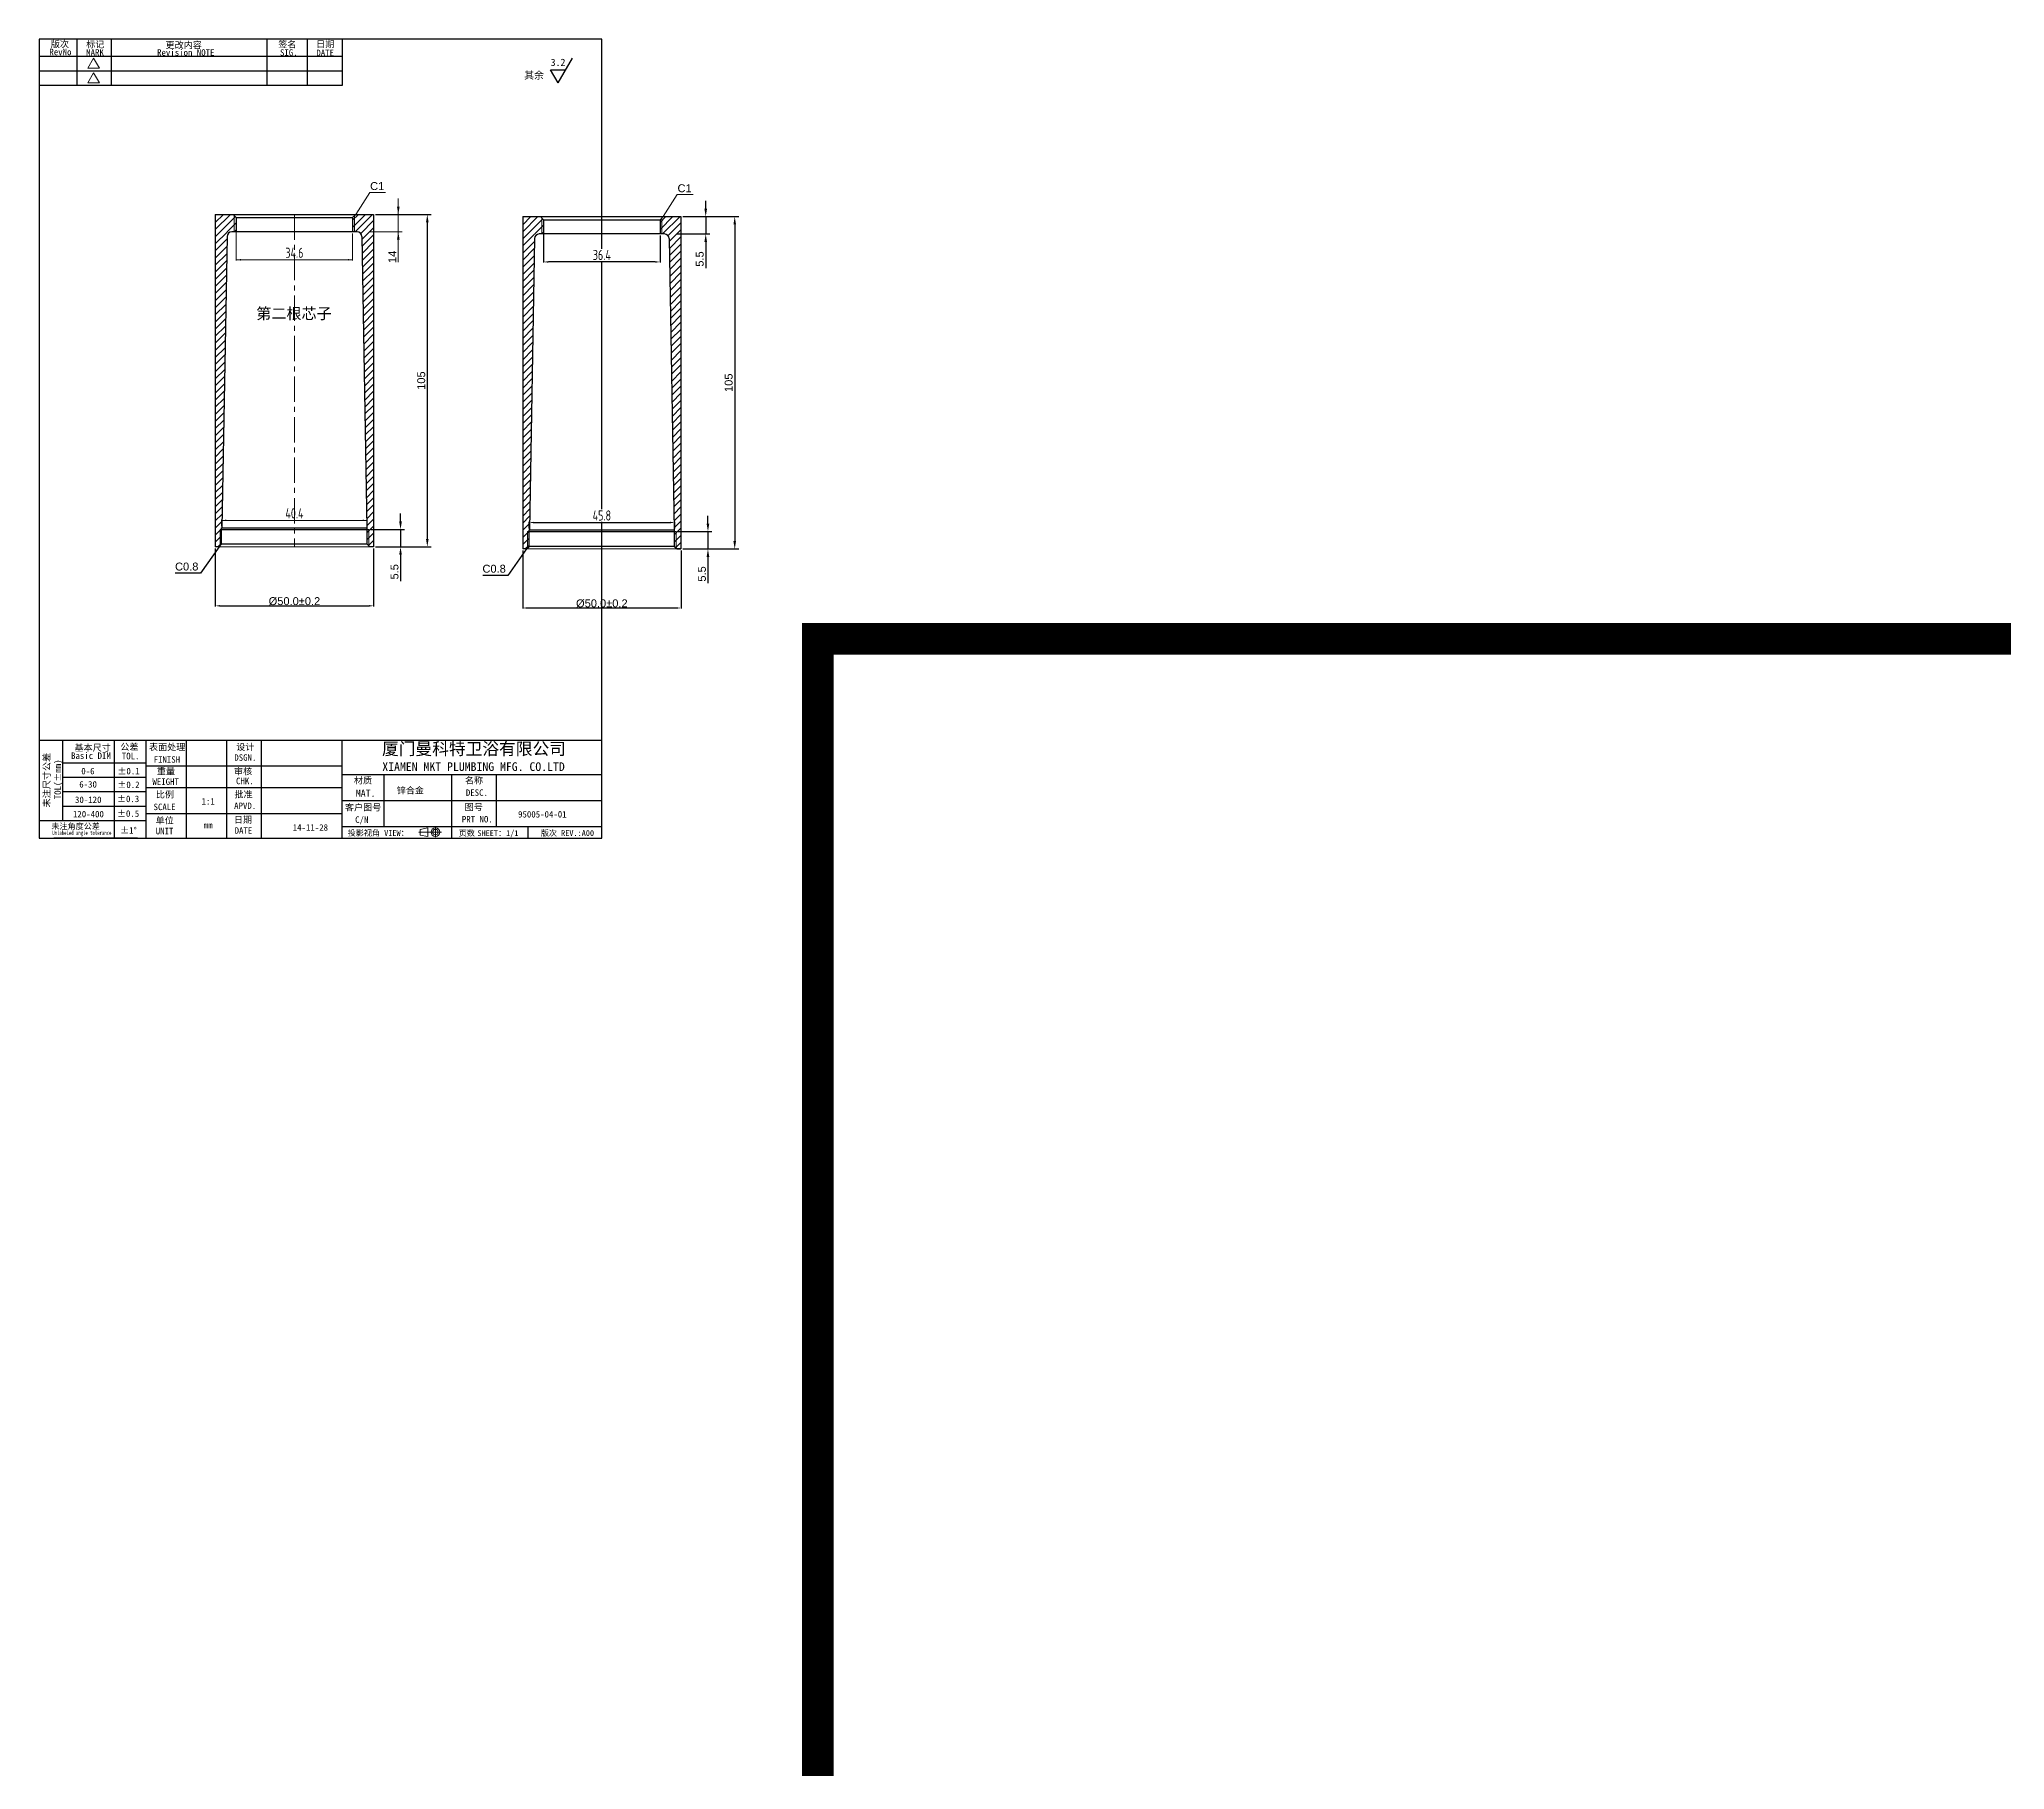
# Model space of a CAD drawing. Header units: millimetres. Extents: x 5647 to 7112, y -2229 to 2511.
# Drawn here: x 5647 to 6267, y 1688 to 2235 of the extents above; entities that cross this region are included whole.
import ezdxf
from ezdxf.enums import TextEntityAlignment as Align

# ---------------------------------------------------------------- set-up
doc = ezdxf.new("R2010")
doc.units = ezdxf.units.MM
doc.header["$PDSIZE"] = -5
doc.linetypes.add('CENTER', pattern=[0.6, 0.375, -0.075, 0.075, -0.075])
doc.layers.get('0').update_dxf_attribs({"lineweight": 5})
doc.layers.get('Defpoints').update_dxf_attribs({"lineweight": 5})
for name, color, linetype, lineweight in [('图框', 7, 'Continuous', 30), ('尺寸线层', 3, 'Continuous', 18), ('文本标注', 3, 'Continuous', 5), ('粗实线', 7, 'Continuous', 30)]:
    doc.layers.add(name, color=color, linetype=linetype, lineweight=lineweight)
doc.layers.add('辅助线', color=4, linetype='Continuous', lineweight=5, plot=False)
doc.styles.add('A100', font='ARIAL.TTF')
doc.styles.add('宋体100', font='SimSun.ttf')
doc.styles.add('标注', font='isocp.shx', dxfattribs={"width": 0.8, "bigfont": 'hztxt.shx'})
doc.dimstyles.new('a4', dxfattribs={"dimtxt": 3.2, "dimasz": 1.5, "dimexe": 0.18, "dimexo": 0.5, "dimgap": 0.615, "dimtad": 1, "dimdec": 1, "dimzin": 0, "dimdsep": 46, "dimtxsty": '标注', "dimcen": 0.09, "dimdle": 3, "dimclrd": 3, "dimclre": 3, "dimclrt": 3, "dimadec": 1, "dimazin": 0, "dimtfac": 1, "dimtdec": 1, "dimtofl": 0, "dimtmove": 0, "dimatfit": 3, "dimfxl": 0, "dimtolj": 1, "dimarcsym": 0})
doc.dimstyles.new('φ+0.2', dxfattribs={"dimtxt": 2.5, "dimasz": 1.5, "dimexe": 0.18, "dimexo": 0.5, "dimgap": 0.15, "dimtad": 1, "dimdec": 1, "dimzin": 0, "dimdsep": 46, "dimtxsty": 'A100', "dimcen": 0.09, "dimdle": 3, "dimclrd": 3, "dimclre": 3, "dimclrt": 3, "dimadec": 1, "dimazin": 0, "dimtfac": 1, "dimtdec": 1, "dimtofl": 0, "dimtmove": 0, "dimatfit": 3, "dimfxl": 0, "dimtolj": 1, "dimarcsym": 0})
doc.dimstyles.new('空', dxfattribs={"dimtxt": 2.5, "dimasz": 2.5, "dimexe": 1.25, "dimexo": 0.625, "dimtad": 1, "dimdec": 1, "dimdsep": 46, "dimtxsty": 'A100', "dimcen": 2.5, "dimdle": 5, "dimclrd": 256, "dimclre": 256, "dimclrt": 3, "dimadec": 0, "dimazin": 0, "dimtfac": 1, "dimtdec": 1, "dimtmove": 0, "dimatfit": 3, "dimfxl": 0, "dimtolj": 1, "dimarcsym": 0})

# ---------------------------------------------------------------- blocks, each defined once
blk = doc.blocks.new('*X45')
at = {"layer": '文本标注', "linetype": 'Continuous'}
for points in [[(5759.96, 2179.48), (5760.37, 2181.98), (5759.54, 2181.98)], [(5759.96, 2173.98), (5760.37, 2171.48), (5759.54, 2171.48)]]:
    blk.add_hatch(color=256, dxfattribs=at).paths.add_polyline_path(points, flags=0)
for p, q in [((5752.77, 2179.48), (5761.21, 2179.48)), ((5759.96, 2184.48), (5759.96, 2164.4)), ((5750.77, 2173.98), (5761.21, 2173.98))]:
    blk.add_line(p, q, dxfattribs=at)
at = {"layer": '文本标注', "color": 3, "insert": (5758.08, 2166.07), "char_height": 2.5, "width": 6.6692, "attachment_point": 5, "rotation": 90, "style": 'A100'}
blk.add_mtext('14', dxfattribs=at)
blk = doc.blocks.new('*X46')
at = {"layer": '文本标注'}
for points in [[(5768.7, 2176.98), (5769.53, 2176.98), (5769.11, 2179.48)], [(5768.7, 2076.98), (5769.53, 2076.98), (5769.11, 2074.48)]]:
    blk.add_hatch(color=256, dxfattribs=at).paths.add_polyline_path(points, flags=0)
at = {"layer": '文本标注', "lineweight": -2}
for p, q in [((5752.77, 2179.48), (5770.36, 2179.48)), ((5769.11, 2176.98), (5769.11, 2076.98)), ((5752.77, 2074.48), (5770.36, 2074.48))]:
    blk.add_line(p, q, dxfattribs=at)
at = {"layer": '文本标注', "color": 3, "insert": (5767.21, 2126.98), "char_height": 2.5, "width": 10.6136, "attachment_point": 5, "rotation": 90, "style": 'A100'}
blk.add_mtext('105', dxfattribs=at)
blk = doc.blocks.new('*X47')
at = {"layer": '文本标注', "linetype": 'Continuous'}
blk.add_hatch(color=3, dxfattribs=at).paths.add_polyline_path([(-9.44, -6.93), (-8.79, -5.57), (-8.47, -5.77)], flags=0)
at = {"layer": '文本标注', "color": 3, "linetype": 'Continuous'}
for p, q in [((-9.44, -6.93), (-5, 0)), ((-5, 0), (0, 0))]:
    blk.add_line(p, q, dxfattribs=at)
at = {"layer": '文本标注', "color": 3}
blk.add_line((0, 0), (0, 0), dxfattribs=at)
blk = doc.blocks.new('*X48')
at = {"layer": '文本标注'}
for points in [[(5760.24, 2082.48), (5761.08, 2082.48), (5760.66, 2079.98)], [(5760.24, 2071.98), (5761.08, 2071.98), (5760.66, 2074.48)]]:
    blk.add_hatch(color=256, dxfattribs=at).paths.add_polyline_path(points, flags=0)
at = {"layer": '文本标注', "lineweight": -2}
for p, q in [((5751.27, 2079.98), (5761.91, 2079.98)), ((5760.66, 2082.48), (5760.66, 2084.98)), ((5760.66, 2079.98), (5760.66, 2074.48)), ((5752.77, 2074.48), (5761.91, 2074.48)), ((5760.66, 2071.98), (5760.66, 2063.66))]:
    blk.add_line(p, q, dxfattribs=at)
at = {"layer": '文本标注', "color": 3, "insert": (5758.76, 2066.57), "char_height": 2.5, "width": 9.1387, "attachment_point": 5, "rotation": 90, "style": 'A100'}
blk.add_mtext('5.5', dxfattribs=at)
blk = doc.blocks.new('*X49')
at = {"layer": '文本标注'}
for points in [[(5703.65, 2056.07), (5703.65, 2055.57), (5702.15, 2055.82)], [(5750.65, 2056.07), (5750.65, 2055.57), (5752.15, 2055.82)]]:
    blk.add_hatch(color=3, dxfattribs=at).paths.add_polyline_path(points, flags=0)
at = {"layer": '文本标注', "color": 3, "lineweight": -2}
for p, q in [((5702.15, 2073.98), (5702.15, 2055.64)), ((5752.15, 2073.98), (5752.15, 2055.64)), ((5703.65, 2055.82), (5750.65, 2055.82))]:
    blk.add_line(p, q, dxfattribs=at)
at = {"layer": '文本标注', "color": 3, "insert": (5727.15, 2057.26), "char_height": 2.5, "width": 31.9169, "attachment_point": 5, "style": 'A100'}
blk.add_mtext('%%C50.0%%P0.2', dxfattribs=at)
blk = doc.blocks.new('*X50')
at = {"layer": '粗实线', "linetype": 'Continuous'}
blk.add_hatch(color=3, dxfattribs=at).paths.add_polyline_path([(13.83, 8.35), (13.13, 7.01), (12.82, 7.23)], flags=0)
at = {"layer": '粗实线', "color": 3, "linetype": 'Continuous'}
for p, q in [((13.83, 8.35), (7.98, 0)), ((7.98, 0), (0, 0))]:
    blk.add_line(p, q, dxfattribs=at)
at = {"layer": '粗实线', "color": 3}
blk.add_line((0, 0), (0, 0), dxfattribs=at)
blk = doc.blocks.new('*X51')
at = {"layer": '尺寸线层', "linetype": 'Continuous'}
for points in [[(5708.77, 2165.15), (5710.27, 2164.9), (5710.27, 2165.4)], [(5745.52, 2165.15), (5744.02, 2164.9), (5744.02, 2165.4)]]:
    blk.add_hatch(color=3, dxfattribs=at).paths.add_polyline_path(points, flags=0)
at = {"layer": '尺寸线层', "color": 3, "linetype": 'Continuous'}
for p, q in [((5708.77, 2174.07), (5708.77, 2164.97)), ((5745.52, 2173.48), (5745.52, 2164.97)), ((5745.52, 2165.15), (5708.77, 2165.15))]:
    blk.add_line(p, q, dxfattribs=at)
at = {"layer": '尺寸线层', "color": 3, "insert": (5727.15, 2167.36), "char_height": 3.2, "width": 10.6057, "attachment_point": 5, "style": '标注'}
blk.add_mtext('34.6', dxfattribs=at)
blk = doc.blocks.new('*X52')
at = {"layer": '尺寸线层', "linetype": 'Continuous'}
for points in [[(5704.15, 2082.82), (5705.65, 2083.07), (5705.65, 2082.57)], [(5750.15, 2082.82), (5748.65, 2083.07), (5748.65, 2082.57)]]:
    blk.add_hatch(color=3, dxfattribs=at).paths.add_polyline_path(points, flags=0)
at = {"layer": '尺寸线层', "color": 3, "linetype": 'Continuous'}
for p, q in [((5704.15, 2080.98), (5704.15, 2083)), ((5704.15, 2082.82), (5750.15, 2082.82)), ((5750.15, 2080.98), (5750.15, 2083))]:
    blk.add_line(p, q, dxfattribs=at)
at = {"layer": '尺寸线层', "color": 3, "insert": (5727.15, 2085.04), "char_height": 3.2, "width": 10.9714, "attachment_point": 5, "style": '标注'}
blk.add_mtext('40.4', dxfattribs=at)
blk = doc.blocks.new('*D54')
at = {"layer": 'Defpoints', "color": 0}
for p in [(5849.24, 2178.8), (5847.24, 2173.3), (5857.05, 2173.3)]:
    blk.add_point(p, dxfattribs=at)
at = {"layer": '文本标注', "linetype": 'Continuous', "lineweight": -2}
for p, q in [((5849.86, 2178.8), (5858.3, 2178.8)), ((5857.05, 2181.3), (5857.05, 2183.8)), ((5857.05, 2178.8), (5857.05, 2173.3)), ((5847.86, 2173.3), (5858.3, 2173.3)), ((5857.05, 2170.8), (5857.05, 2162.48))]:
    blk.add_line(p, q, dxfattribs=at)
at = {"layer": '文本标注'}
for points in [[(5856.63, 2181.3), (5857.46, 2181.3), (5857.05, 2178.8)], [(5856.63, 2170.8), (5857.46, 2170.8), (5857.05, 2173.3)]]:
    blk.add_solid(points, dxfattribs=at)
at = {"layer": '文本标注', "color": 3, "insert": (5855.15, 2165.39), "char_height": 2.5, "attachment_point": 5, "rotation": 90, "style": 'A100'}
blk.add_mtext('\\A1;5.5', dxfattribs=at)
blk = doc.blocks.new('*D55')
at = {"layer": 'Defpoints', "color": 0}
for p in [(5849.24, 2178.8), (5849.24, 2073.8), (5866.21, 2073.8)]:
    blk.add_point(p, dxfattribs=at)
at = {"layer": '文本标注', "linetype": 'Continuous', "lineweight": -2}
for p, q in [((5849.86, 2178.8), (5867.46, 2178.8)), ((5866.21, 2176.3), (5866.21, 2076.3)), ((5849.86, 2073.8), (5867.46, 2073.8))]:
    blk.add_line(p, q, dxfattribs=at)
at = {"layer": '文本标注'}
for points in [[(5865.79, 2176.3), (5866.62, 2176.3), (5866.21, 2178.8)], [(5865.79, 2076.3), (5866.62, 2076.3), (5866.21, 2073.8)]]:
    blk.add_solid(points, dxfattribs=at)
at = {"layer": '文本标注', "color": 3, "insert": (5864.3, 2126.3), "char_height": 2.5, "attachment_point": 5, "rotation": 90, "style": 'A100'}
blk.add_mtext('\\A1;105', dxfattribs=at)
blk = doc.blocks.new('*X29')
at = {"layer": '文本标注', "linetype": 'Continuous'}
blk.add_hatch(color=3, dxfattribs=at).paths.add_polyline_path([(-9.44, -6.93), (-8.79, -5.57), (-8.47, -5.77)], flags=0)
at = {"layer": '文本标注', "color": 3, "linetype": 'Continuous'}
for p, q in [((-9.44, -6.93), (-5, 0)), ((-5, 0), (0, 0))]:
    blk.add_line(p, q, dxfattribs=at)
at = {"layer": '文本标注', "color": 3}
blk.add_line((0, 0), (0, 0), dxfattribs=at)
blk = doc.blocks.new('*D56')
at = {"layer": 'Defpoints', "color": 0}
for p in [(5847.74, 2079.3), (5849.24, 2073.8), (5857.75, 2073.8)]:
    blk.add_point(p, dxfattribs=at)
at = {"layer": '文本标注', "linetype": 'Continuous', "lineweight": -2}
for p, q in [((5857.75, 2081.8), (5857.75, 2084.3)), ((5848.36, 2079.3), (5859, 2079.3)), ((5849.86, 2073.8), (5859, 2073.8)), ((5857.75, 2079.3), (5857.75, 2073.8)), ((5857.75, 2071.3), (5857.75, 2062.98))]:
    blk.add_line(p, q, dxfattribs=at)
at = {"layer": '文本标注'}
for points in [[(5857.33, 2081.8), (5858.17, 2081.8), (5857.75, 2079.3)], [(5857.33, 2071.3), (5858.17, 2071.3), (5857.75, 2073.8)]]:
    blk.add_solid(points, dxfattribs=at)
at = {"layer": '文本标注', "color": 3, "insert": (5855.85, 2065.89), "char_height": 2.5, "attachment_point": 5, "rotation": 90, "style": 'A100'}
blk.add_mtext('\\A1;5.5', dxfattribs=at)
blk = doc.blocks.new('*D57')
at = {"layer": 'Defpoints', "color": 0}
for p in [(5799.24, 2073.8), (5849.24, 2073.8), (5849.24, 2055.14)]:
    blk.add_point(p, dxfattribs=at)
at = {"layer": '文本标注', "color": 3, "linetype": 'Continuous', "lineweight": -2}
for p, q in [((5799.24, 2073.3), (5799.24, 2054.96)), ((5849.24, 2073.3), (5849.24, 2054.96)), ((5800.74, 2055.14), (5847.74, 2055.14))]:
    blk.add_line(p, q, dxfattribs=at)
at = {"layer": '文本标注', "color": 3}
for points in [[(5800.74, 2055.39), (5800.74, 2054.89), (5799.24, 2055.14)], [(5847.74, 2055.39), (5847.74, 2054.89), (5849.24, 2055.14)]]:
    blk.add_solid(points, dxfattribs=at)
at = {"layer": '文本标注', "color": 3, "insert": (5824.24, 2056.56), "char_height": 2.5, "attachment_point": 5, "style": 'A100'}
blk.add_mtext('\\A1;%%C50.0%%P0.2', dxfattribs=at)
blk = doc.blocks.new('*X39')
at = {"layer": '粗实线', "linetype": 'Continuous'}
blk.add_hatch(color=3, dxfattribs=at).paths.add_polyline_path([(13.83, 8.35), (13.13, 7.01), (12.82, 7.23)], flags=0)
at = {"layer": '粗实线', "color": 3, "linetype": 'Continuous'}
for p, q in [((13.83, 8.35), (7.98, 0)), ((7.98, 0), (0, 0))]:
    blk.add_line(p, q, dxfattribs=at)
at = {"layer": '粗实线', "color": 3}
blk.add_line((0, 0), (0, 0), dxfattribs=at)
blk = doc.blocks.new('*D58')
at = {"layer": 'Defpoints', "color": 0}
for p in [(5805.86, 2173.89), (5842.61, 2173.3), (5805.86, 2164.47)]:
    blk.add_point(p, dxfattribs=at)
at = {"layer": '尺寸线层', "color": 3, "linetype": 'Continuous', "lineweight": -2}
for p, q in [((5805.86, 2173.39), (5805.86, 2164.29)), ((5842.61, 2172.8), (5842.61, 2164.29)), ((5841.11, 2164.47), (5807.36, 2164.47))]:
    blk.add_line(p, q, dxfattribs=at)
at = {"layer": '尺寸线层', "color": 3}
for points in [[(5807.36, 2164.72), (5807.36, 2164.22), (5805.86, 2164.47)], [(5841.11, 2164.72), (5841.11, 2164.22), (5842.61, 2164.47)]]:
    blk.add_solid(points, dxfattribs=at)
at = {"layer": '尺寸线层', "color": 3, "insert": (5824.24, 2166.68), "char_height": 3.2, "attachment_point": 5, "style": '标注', "bg_fill": 3, "box_fill_scale": 1.1, "bg_fill_color": 256, "bg_fill_true_color": 13158600, "bg_fill_transparency": 442}
blk.add_mtext('\\A1;36.4', dxfattribs=at)
blk = doc.blocks.new('*D53')
at = {"layer": 'Defpoints', "color": 0}
for p in [(5801.24, 2079.8), (5847.24, 2082.14), (5847.24, 2079.8)]:
    blk.add_point(p, dxfattribs=at)
at = {"layer": '尺寸线层', "color": 3, "linetype": 'Continuous', "lineweight": -2}
for p, q in [((5801.24, 2080.3), (5801.24, 2082.32)), ((5802.74, 2082.14), (5845.74, 2082.14)), ((5847.24, 2080.3), (5847.24, 2082.32))]:
    blk.add_line(p, q, dxfattribs=at)
at = {"layer": '尺寸线层', "color": 3}
for points in [[(5802.74, 2082.39), (5802.74, 2081.89), (5801.24, 2082.14)], [(5845.74, 2082.39), (5845.74, 2081.89), (5847.24, 2082.14)]]:
    blk.add_solid(points, dxfattribs=at)
at = {"layer": '尺寸线层', "color": 3, "insert": (5824.24, 2084.36), "char_height": 3.2, "attachment_point": 5, "style": '标注', "bg_fill": 3, "box_fill_scale": 1.1, "bg_fill_color": 256, "bg_fill_true_color": 13158600, "bg_fill_transparency": 422}
blk.add_mtext('\\A1;45.8', dxfattribs=at)

msp = doc.modelspace()

# ---------------------------------------------------------------- linework, layer by layer
at = {"color": 7, "linetype": 'Continuous'}
for p, q in [((5702.14526, 2179.48122), (5702.14526, 2074.48122)), ((5707.77026, 2179.48122), (5702.14526, 2179.48122)), ((5708.77026, 2178.48122), (5707.77026, 2179.48122)), ((5708.14526, 2179.10622), (5708.14526, 2173.98122)), ((5745.52026, 2178.48122), (5746.52026, 2179.48122)), ((5746.14526, 2179.10622), (5746.14526, 2173.98122)), ((5752.14526, 2179.48122), (5746.52026, 2179.48122)), ((5752.14526, 2179.48122), (5752.14526, 2074.48122)), ((5799.23578, 2178.80029), (5799.23578, 2073.80029)), ((5804.86078, 2178.80029), (5799.23578, 2178.80029)), ((5805.86078, 2177.80029), (5804.86078, 2178.80029)), ((5842.61078, 2177.80029), (5843.61078, 2178.80029)), ((5849.23578, 2178.80029), (5843.61078, 2178.80029)), ((5849.23578, 2178.80029), (5849.23578, 2073.80029)), ((5708.77026, 2173.98122), (5707.35609, 2173.98122)), ((5708.77026, 2178.48122), (5708.77026, 2173.98122)), ((5745.52026, 2178.48122), (5745.52026, 2173.98122)), ((5746.93444, 2173.98122), (5745.52026, 2173.98122)), ((5805.86078, 2173.30029), (5804.44661, 2173.30029)), ((5805.23578, 2178.42529), (5805.23578, 2173.30029)), ((5805.86078, 2177.80029), (5805.86078, 2173.30029)), ((5842.61078, 2177.80029), (5842.61078, 2173.30029)), ((5844.02496, 2173.30029), (5842.61078, 2173.30029)), ((5843.23578, 2178.42529), (5843.23578, 2173.30029)), ((5703.64526, 2074.78122), (5703.64526, 2079.98122)), ((5750.64526, 2074.78122), (5750.64526, 2079.98122)), ((5750.14526, 2074.48122), (5702.14526, 2074.48122)), ((5752.14526, 2074.48122), (5750.14526, 2074.48122)), ((5847.23578, 2073.80029), (5799.23578, 2073.80029)), ((5800.73578, 2074.10029), (5800.73578, 2079.30029)), ((5849.23578, 2073.80029), (5847.23578, 2073.80029)), ((5847.73578, 2074.10029), (5847.73578, 2079.30029))]:
    msp.add_line(p, q, dxfattribs=at)
at = {"color": 2, "linetype": 'Continuous'}
for p, q in [((5702.14526, 2179.16996), (5702.45652, 2179.48122)), ((5702.14526, 2176.92489), (5704.70159, 2179.48122)), ((5702.14526, 2174.67983), (5706.94665, 2179.48122)), ((5702.14526, 2172.43476), (5708.48099, 2178.77049)), ((5745.52026, 2177.64368), (5747.35781, 2179.48122)), ((5745.52026, 2175.39861), (5749.60287, 2179.48122)), ((5746.34793, 2173.98122), (5751.84793, 2179.48122)), ((5799.23578, 2178.48902), (5799.54704, 2178.80029)), ((5799.23578, 2176.24396), (5801.79211, 2178.80029)), ((5799.23578, 2173.9989), (5804.03717, 2178.80029)), ((5842.61078, 2176.96274), (5844.44832, 2178.80029)), ((5842.61078, 2174.71768), (5846.69339, 2178.80029)), ((5843.43845, 2173.30029), (5848.93845, 2178.80029)), ((5702.14526, 2170.1897), (5705.88107, 2173.92551)), ((5705.93678, 2173.98122), (5708.77026, 2176.8147)), ((5708.18184, 2173.98122), (5708.77026, 2174.56964)), ((5748.07141, 2173.45963), (5752.14526, 2177.53348)), ((5748.45017, 2171.59332), (5752.14526, 2175.28842)), ((5748.48868, 2169.38677), (5752.14526, 2173.04336)), ((5799.23578, 2171.75383), (5805.57151, 2178.08956)), ((5799.23578, 2169.50877), (5802.97159, 2173.24457)), ((5803.0273, 2173.30029), (5805.86078, 2176.13377)), ((5805.27236, 2173.30029), (5805.86078, 2173.8887)), ((5845.16193, 2172.7787), (5849.23578, 2176.85255)), ((5845.54068, 2170.91239), (5849.23578, 2174.60749)), ((5702.14526, 2167.94464), (5705.84119, 2171.64056)), ((5702.14526, 2165.69957), (5705.8013, 2169.35561)), ((5702.14526, 2163.45451), (5705.76142, 2167.07066)), ((5748.5272, 2167.18022), (5752.14526, 2170.79829)), ((5748.56571, 2164.97368), (5752.14526, 2168.55323)), ((5799.23578, 2167.2637), (5802.9317, 2170.95963)), ((5799.23578, 2165.01864), (5802.89182, 2168.67468)), ((5799.23578, 2162.77358), (5802.85194, 2166.38973)), ((5845.5792, 2168.70584), (5849.23578, 2172.36242)), ((5845.61771, 2166.49929), (5849.23578, 2170.11736)), ((5845.65623, 2164.29274), (5849.23578, 2167.8723)), ((5702.14526, 2161.20944), (5705.72154, 2164.78571)), ((5702.14526, 2158.96438), (5705.68165, 2162.50077)), ((5702.14526, 2156.71932), (5705.64177, 2160.21582)), ((5748.60423, 2162.76713), (5752.14526, 2166.30816)), ((5748.64274, 2160.56058), (5752.14526, 2164.0631)), ((5748.68126, 2158.35403), (5752.14526, 2161.81804)), ((5799.23578, 2160.52851), (5802.81205, 2164.10478)), ((5799.23578, 2158.28345), (5802.77217, 2161.81984)), ((5845.69475, 2162.0862), (5849.23578, 2165.62723)), ((5845.73326, 2159.87965), (5849.23578, 2163.38217)), ((5845.77178, 2157.6731), (5849.23578, 2161.1371)), ((5702.14526, 2154.47425), (5705.60188, 2157.93087)), ((5702.14526, 2152.22919), (5705.562, 2155.64592)), ((5748.71977, 2156.14748), (5752.14526, 2159.57297)), ((5748.75829, 2153.94093), (5752.14526, 2157.32791)), ((5748.79681, 2151.73438), (5752.14526, 2155.08284)), ((5799.23578, 2156.03838), (5802.73228, 2159.53489)), ((5799.23578, 2153.79332), (5802.6924, 2157.24994)), ((5799.23578, 2151.54826), (5802.65252, 2154.96499)), ((5845.81029, 2155.46655), (5849.23578, 2158.89204)), ((5845.84881, 2153.26), (5849.23578, 2156.64698)), ((5845.88732, 2151.05345), (5849.23578, 2154.40191)), ((5702.14526, 2149.98412), (5705.52212, 2153.36098)), ((5702.14526, 2147.73906), (5705.48223, 2151.07603)), ((5702.14526, 2145.494), (5705.44235, 2148.79108)), ((5748.83532, 2149.52784), (5752.14526, 2152.83778)), ((5748.87384, 2147.32129), (5752.14526, 2150.59272)), ((5748.91235, 2145.11474), (5752.14526, 2148.34765)), ((5799.23578, 2149.30319), (5802.61263, 2152.68004)), ((5799.23578, 2147.05813), (5802.57275, 2150.3951)), ((5799.23578, 2144.81306), (5802.53287, 2148.11015)), ((5845.92584, 2148.8469), (5849.23578, 2152.15685)), ((5845.96435, 2146.64036), (5849.23578, 2149.91178)), ((5702.14526, 2143.24893), (5705.40246, 2146.50613)), ((5702.14526, 2141.00387), (5705.36258, 2144.22118)), ((5702.14526, 2138.7588), (5705.3227, 2141.93624)), ((5748.95087, 2142.90819), (5752.14526, 2146.10259)), ((5748.98938, 2140.70164), (5752.14526, 2143.85752)), ((5749.0279, 2138.49509), (5752.14526, 2141.61246)), ((5799.23578, 2142.568), (5802.49298, 2145.8252)), ((5799.23578, 2140.32294), (5802.4531, 2143.54025)), ((5846.00287, 2144.43381), (5849.23578, 2147.66672)), ((5846.04138, 2142.22726), (5849.23578, 2145.42166)), ((5846.0799, 2140.02071), (5849.23578, 2143.17659)), ((5702.14526, 2136.51374), (5705.28281, 2139.65129)), ((5702.14526, 2134.26868), (5705.24293, 2137.36634)), ((5749.06641, 2136.28854), (5752.14526, 2139.3674)), ((5749.10493, 2134.082), (5752.14526, 2137.12233)), ((5799.23578, 2138.07787), (5802.41321, 2141.2553)), ((5799.23578, 2135.83281), (5802.37333, 2138.97036)), ((5799.23578, 2133.58774), (5802.33345, 2136.68541)), ((5846.11842, 2137.81416), (5849.23578, 2140.93153)), ((5846.15693, 2135.60761), (5849.23578, 2138.68646)), ((5846.19545, 2133.40106), (5849.23578, 2136.4414)), ((5702.14526, 2132.02361), (5705.20304, 2135.08139)), ((5702.14526, 2129.77855), (5705.16316, 2132.79644)), ((5702.14526, 2127.53348), (5705.12328, 2130.5115)), ((5749.14344, 2131.87545), (5752.14526, 2134.87727)), ((5749.18196, 2129.6689), (5752.14526, 2132.6322)), ((5749.22048, 2127.46235), (5752.14526, 2130.38714)), ((5799.23578, 2131.34268), (5802.29356, 2134.40046)), ((5799.23578, 2129.09762), (5802.25368, 2132.11551)), ((5799.23578, 2126.85255), (5802.21379, 2129.83056)), ((5846.23396, 2131.19452), (5849.23578, 2134.19634)), ((5846.27248, 2128.98797), (5849.23578, 2131.95127)), ((5846.31099, 2126.78142), (5849.23578, 2129.70621)), ((5702.14526, 2125.28842), (5705.08339, 2128.22655)), ((5702.14526, 2123.04336), (5705.04351, 2125.9416)), ((5702.14526, 2120.79829), (5705.00362, 2123.65665)), ((5749.25899, 2125.2558), (5752.14526, 2128.14207)), ((5749.29751, 2123.04925), (5752.14526, 2125.89701)), ((5749.33602, 2120.8427), (5752.14526, 2123.65195)), ((5799.23578, 2124.60749), (5802.17391, 2127.54562)), ((5799.23578, 2122.36242), (5802.13403, 2125.26067)), ((5799.23578, 2120.11736), (5802.09414, 2122.97572)), ((5846.34951, 2124.57487), (5849.23578, 2127.46114)), ((5846.38802, 2122.36832), (5849.23578, 2125.21608)), ((5846.42654, 2120.16177), (5849.23578, 2122.97102)), ((5702.14526, 2118.55323), (5704.96374, 2121.3717)), ((5702.14526, 2116.30816), (5704.92386, 2119.08676)), ((5702.14526, 2114.0631), (5704.88397, 2116.80181)), ((5749.37454, 2118.63616), (5752.14526, 2121.40688)), ((5749.41305, 2116.42961), (5752.14526, 2119.16182)), ((5749.45157, 2114.22306), (5752.14526, 2116.91675)), ((5799.23578, 2117.8723), (5802.05426, 2120.69077)), ((5799.23578, 2115.62723), (5802.01437, 2118.40582)), ((5846.46505, 2117.95522), (5849.23578, 2120.72595)), ((5846.50357, 2115.74868), (5849.23578, 2118.48089)), ((5702.14526, 2111.81804), (5704.84409, 2114.51686)), ((5702.14526, 2109.57297), (5704.8042, 2112.23191)), ((5749.49008, 2112.01651), (5752.14526, 2114.67169)), ((5749.5286, 2109.80996), (5752.14526, 2112.42663)), ((5799.23578, 2113.38217), (5801.97449, 2116.12088)), ((5799.23578, 2111.1371), (5801.93461, 2113.83593)), ((5799.23578, 2108.89204), (5801.89472, 2111.55098)), ((5846.54209, 2113.54213), (5849.23578, 2116.23582)), ((5846.5806, 2111.33558), (5849.23578, 2113.99076)), ((5846.61912, 2109.12903), (5849.23578, 2111.74569)), ((5702.14526, 2107.32791), (5704.76432, 2109.94696)), ((5702.14526, 2105.08284), (5704.72444, 2107.66202)), ((5702.14526, 2102.83778), (5704.68455, 2105.37707)), ((5749.56711, 2107.60341), (5752.14526, 2110.18156)), ((5749.60563, 2105.39686), (5752.14526, 2107.9365)), ((5749.64414, 2103.19032), (5752.14526, 2105.69143)), ((5799.23578, 2106.64698), (5801.85484, 2109.26603)), ((5799.23578, 2104.40191), (5801.81495, 2106.98108)), ((5799.23578, 2102.15685), (5801.77507, 2104.69614)), ((5846.65763, 2106.92248), (5849.23578, 2109.50063)), ((5846.69615, 2104.71593), (5849.23578, 2107.25557)), ((5846.73466, 2102.50938), (5849.23578, 2105.0105)), ((5702.14526, 2100.59272), (5704.64467, 2103.09212)), ((5702.14526, 2098.34765), (5704.60479, 2100.80717)), ((5702.14526, 2096.10259), (5704.5649, 2098.52222)), ((5749.68266, 2100.98377), (5752.14526, 2103.44637)), ((5749.72118, 2098.77722), (5752.14526, 2101.20131)), ((5749.75969, 2096.57067), (5752.14526, 2098.95624)), ((5799.23578, 2099.91178), (5801.73519, 2102.41119)), ((5799.23578, 2097.66672), (5801.6953, 2100.12624)), ((5846.77318, 2100.30283), (5849.23578, 2102.76544)), ((5846.81169, 2098.09629), (5849.23578, 2100.52037)), ((5846.85021, 2095.88974), (5849.23578, 2098.27531)), ((5702.14526, 2093.85752), (5704.52502, 2096.23728)), ((5702.14526, 2091.61246), (5704.48513, 2093.95233)), ((5749.79821, 2094.36412), (5752.14526, 2096.71118)), ((5749.83672, 2092.15757), (5752.14526, 2094.46611)), ((5749.87524, 2089.95102), (5752.14526, 2092.22105)), ((5799.23578, 2095.42166), (5801.65542, 2097.84129)), ((5799.23578, 2093.17659), (5801.61554, 2095.55634)), ((5799.23578, 2090.93153), (5801.57565, 2093.2714)), ((5846.88872, 2093.68319), (5849.23578, 2096.03025)), ((5846.92724, 2091.47664), (5849.23578, 2093.78518)), ((5702.14526, 2089.3674), (5704.44525, 2091.66738)), ((5702.14526, 2087.12233), (5704.40537, 2089.38243)), ((5702.14526, 2084.87727), (5704.36548, 2087.09748)), ((5749.91375, 2087.74448), (5752.14526, 2089.97599)), ((5749.95227, 2085.53793), (5752.14526, 2087.73092)), ((5799.23578, 2088.68646), (5801.53577, 2090.98645)), ((5799.23578, 2086.4414), (5801.49588, 2088.7015)), ((5799.23578, 2084.19634), (5801.456, 2086.41655)), ((5846.96576, 2089.27009), (5849.23578, 2091.54012)), ((5847.00427, 2087.06354), (5849.23578, 2089.29505)), ((5847.04279, 2084.85699), (5849.23578, 2087.04999)), ((5702.14526, 2082.6322), (5704.3256, 2084.81254)), ((5702.14526, 2080.38714), (5704.28571, 2082.52759)), ((5702.14526, 2078.14207), (5704.14526, 2080.14207)), ((5749.99078, 2083.33138), (5752.14526, 2085.48586)), ((5750.0293, 2081.12483), (5752.14526, 2083.24079)), ((5750.14526, 2078.99573), (5752.14526, 2080.99573)), ((5799.23578, 2081.95127), (5801.41612, 2084.1316)), ((5799.23578, 2079.70621), (5801.37623, 2081.84666)), ((5799.23578, 2077.46114), (5801.23578, 2079.46114)), ((5847.0813, 2082.65045), (5849.23578, 2084.80493)), ((5847.11982, 2080.4439), (5849.23578, 2082.55986)), ((5847.23578, 2078.3148), (5849.23578, 2080.3148)), ((5702.14526, 2075.89701), (5704.14526, 2077.89701)), ((5702.97453, 2074.48122), (5704.14526, 2075.65195)), ((5750.14526, 2076.75067), (5752.14526, 2078.75067)), ((5750.53307, 2074.89341), (5752.14526, 2076.5056)), ((5799.23578, 2075.21608), (5801.23578, 2077.21608)), ((5800.06505, 2073.80029), (5801.23578, 2074.97102)), ((5847.23578, 2076.06973), (5849.23578, 2078.06973)), ((5847.62359, 2074.21248), (5849.23578, 2075.82467))]:
    msp.add_line(p, q, dxfattribs=at)
at = {"color": 1, "linetype": 'CENTER', "ltscale": 21.336}
for p, q in [((5727.14526, 2179.48122), (5727.14526, 2074.48122)), ((5824.23578, 2178.80029), (5824.23578, 2073.80029))]:
    msp.add_line(p, q, dxfattribs=at)
msp.add_line((5646.57526, 1982.4457), (5824.23578, 1982.4457))
at = {"layer": '图框'}
for p, q in [((5646.57526, 2234.81474), (5646.57526, 1982.4457)), ((5824.23578, 2234.81474), (5646.57526, 2234.81474)), ((5646.57526, 2234.81474), (5646.57526, 1987.00109)), ((5742.23862, 2234.81474), (5646.57526, 2234.81474)), ((5658.52468, 2220.23747), (5658.52468, 2234.81474)), ((5669.35225, 2220.23747), (5669.35225, 2234.81474)), ((5718.55055, 2220.23747), (5718.55055, 2234.81474)), ((5731.30566, 2220.23747), (5731.30566, 2234.81474)), ((5742.23862, 2234.81474), (5742.23862, 2220.23747)), ((5824.23578, 1982.4457), (5824.23578, 2234.81474)), ((5742.23862, 2229.34826), (5646.57526, 2229.34826)), ((5810.40113, 2221.06673), (5814.92351, 2228.89973)), ((5742.23862, 2224.79287), (5646.57526, 2224.79287)), ((5808.03407, 2225.16659), (5812.76818, 2225.16659)), ((5810.40113, 2221.06673), (5808.03407, 2225.16659)), ((5742.23862, 2220.23747), (5646.57526, 2220.23747)), ((5646.57526, 2013.4224), (5824.23578, 2013.4224)), ((5653.8639, 2013.4224), (5653.8639, 1987.91217)), ((5670.26333, 2013.4224), (5670.26333, 1982.4457)), ((5680.28521, 1982.4457), (5680.28521, 2013.4224)), ((5693.04032, 1982.4457), (5693.04032, 2013.4224)), ((5705.79544, 1982.4457), (5705.79544, 2013.4224)), ((5716.72839, 1982.4457), (5716.72839, 2013.4224)), ((5742.23862, 1982.4457), (5742.23862, 2013.4224)), ((5824.23578, 1982.4457), (5824.23578, 2015.24456)), ((5680.28521, 2006.13377), (5653.8639, 2006.13377)), ((5680.28521, 2005.22269), (5742.23862, 2005.22269)), ((5680.28521, 2001.57837), (5653.8639, 2001.57837)), ((5742.23862, 2002.48945), (5824.23578, 2002.48945)), ((5755.44927, 1986.09002), (5755.44927, 2002.48945)), ((5776.85964, 1986.09002), (5776.85964, 2002.48945)), ((5790.98138, 1986.09002), (5790.98138, 2002.48945)), ((5680.28521, 1997.02297), (5653.8639, 1997.02297)), ((5680.28521, 1998.38959), (5742.23862, 1998.38959)), ((5742.23862, 1994.28973), (5824.23578, 1994.28973)), ((5653.8639, 1987.91217), (5646.57526, 1987.91217)), ((5680.28521, 1992.46757), (5653.8639, 1992.46757)), ((5680.28521, 1987.91217), (5653.8639, 1987.91217)), ((5680.28521, 1990.18987), (5742.23862, 1990.18987)), ((5776.85964, 1982.4457), (5776.85964, 1987.91217)), ((5646.57526, 1982.4457), (5824.23578, 1982.4457)), ((5677.55197, 1982.4457), (5651.13066, 1982.4457)), ((5651.13066, 1982.4457), (5824.23578, 1982.4457)), ((5742.23862, 1986.09002), (5824.23578, 1986.09002)), ((5801.00325, 1982.4457), (5801.00325, 1986.09002))]:
    msp.add_line(p, q, dxfattribs=at)
at = {"layer": '图框', "linetype": 'CENTER', "lineweight": 0}
for p, q in [((5773.59159, 1984.32733), (5766.28587, 1984.32733)), ((5771.66754, 1982.76476), (5771.66754, 1985.88986))]:
    msp.add_line(p, q, dxfattribs=at)
at = {"layer": '图框', "linetype": 'Continuous', "lineweight": 0}
for p, q in [((5766.82823, 1985.20127), (5769.30017, 1985.70916)), ((5766.82823, 1985.20127), (5766.82823, 1983.40034)), ((5769.30017, 1982.94546), (5766.82823, 1983.40034)), ((5769.30017, 1985.70916), (5769.30017, 1982.94546))]:
    msp.add_line(p, q, dxfattribs=at)
for radius in [1.38185, 0.87396]:
    msp.add_circle((5771.66754, 1984.32731), radius, dxfattribs=at)
at = {"layer": '文本标注'}
for p, q in [((5661.89996, 2225.64317), (5663.72212, 2228.79924)), ((5665.54428, 2225.64317), (5663.72212, 2228.79924)), ((5661.89996, 2225.64317), (5665.54428, 2225.64317)), ((5661.89996, 2221.08777), (5663.72212, 2224.24384)), ((5665.54428, 2221.08777), (5663.72212, 2224.24384)), ((5661.89996, 2221.08777), (5665.54428, 2221.08777))]:
    msp.add_line(p, q, dxfattribs=at)
at = {"layer": '粗实线'}
for p, q in [((5702.14526, 2179.48122), (5752.14526, 2179.48122)), ((5702.14526, 2179.48122), (5702.14526, 2074.48122)), ((5708.77026, 2178.48122), (5707.77026, 2179.48122)), ((5745.52026, 2178.48122), (5746.52026, 2179.48122)), ((5752.14526, 2179.48122), (5752.14526, 2074.48122)), ((5799.23578, 2178.80029), (5849.23578, 2178.80029)), ((5799.23578, 2178.80029), (5799.23578, 2073.80029)), ((5805.86078, 2177.80029), (5804.86078, 2178.80029)), ((5842.61078, 2177.80029), (5843.61078, 2178.80029)), ((5849.23578, 2178.80029), (5849.23578, 2073.80029)), ((5746.93444, 2173.98122), (5707.35609, 2173.98122)), ((5708.77026, 2178.48122), (5745.52026, 2178.48122)), ((5708.77026, 2178.48122), (5708.77026, 2173.98122)), ((5745.52026, 2178.48122), (5745.52026, 2173.98122)), ((5844.02496, 2173.30029), (5804.44661, 2173.30029)), ((5805.86078, 2177.80029), (5842.61078, 2177.80029)), ((5805.86078, 2177.80029), (5805.86078, 2173.30029)), ((5842.61078, 2177.80029), (5842.61078, 2173.30029)), ((5705.85632, 2172.5074), (5704.24999, 2080.48122)), ((5748.43421, 2172.5074), (5750.04053, 2080.48122)), ((5802.94684, 2171.82646), (5801.34051, 2079.80029)), ((5845.52473, 2171.82646), (5847.13105, 2079.80029)), ((5703.64526, 2079.98122), (5750.64526, 2079.98122)), ((5704.14526, 2080.48122), (5750.14526, 2080.48122)), ((5704.14526, 2075.28122), (5704.14526, 2080.48122)), ((5750.14526, 2075.28122), (5750.14526, 2080.48122)), ((5801.23578, 2079.80029), (5847.23578, 2079.80029)), ((5801.23578, 2074.60029), (5801.23578, 2079.80029)), ((5847.23578, 2074.60029), (5847.23578, 2079.80029)), ((5703.64526, 2074.48122), (5702.14526, 2074.48122)), ((5703.34526, 2074.48122), (5704.14526, 2075.28122)), ((5750.14526, 2075.28122), (5704.14526, 2075.28122)), ((5750.14526, 2075.28122), (5750.94526, 2074.48122)), ((5752.14526, 2074.48122), (5750.64526, 2074.48122)), ((5800.73578, 2073.80029), (5799.23578, 2073.80029)), ((5800.43578, 2073.80029), (5801.23578, 2074.60029)), ((5800.73578, 2079.30029), (5847.73578, 2079.30029)), ((5847.23578, 2074.60029), (5801.23578, 2074.60029)), ((5847.23578, 2074.60029), (5848.03578, 2073.80029)), ((5849.23578, 2073.80029), (5847.73578, 2073.80029)), ((5848.03578, 2073.80029), (5849.23578, 2073.80029))]:
    msp.add_line(p, q, dxfattribs=at)
at = {"layer": '粗实线', "const_width": 10}
msp.add_lwpolyline([(5892.4149, 2045.38055), (7107.25603, 2045.38055), (7107.25603, -2224.1732), (5892.4149, -2224.1732)], close=True, dxfattribs=at)
at = {"layer": '粗实线'}
for centre, start, end in [((5707.35609, 2172.48122), 90, 179), ((5746.93444, 2172.48122), 1, 90), ((5804.44661, 2171.80029), 90, 179), ((5844.02496, 2171.80029), 1, 90)]:
    msp.add_arc(centre, 1.5, start, end, dxfattribs=at)

# ---------------------------------------------------------------- block references
at = {"layer": '文本标注'}
for name, p in [('*X47', (5755.96158, 2186.41067)), ('*X29', (5853.0521, 2185.72974))]:
    msp.add_blockref(name, p, dxfattribs=at)
at = {"layer": '粗实线'}
for name, p in [('*X50', (5689.51082, 2066.13041)), ('*X39', (5786.60134, 2065.44948))]:
    msp.add_blockref(name, p, dxfattribs=at)

# ---------------------------------------------------------------- texts
at = {"layer": '尺寸线层', "insert": (5715.07222, 2149.93124), "char_height": 3.5, "width": 28.7898195, "attachment_point": 1, "style": 'A100'}
msp.add_mtext('第二根芯子', dxfattribs=at)
at = {"layer": '文本标注', "style": '宋体100'}
for s, p in [('版次', (5650.21172, 2233.30727)), ('RevNo', (5649.75575, 2230.80974)), ('标记', (5661.39154, 2233.21454)), ('MARK', (5661.38514, 2230.66481)), ('SIG.', (5722.57806, 2230.61965)), ('DATE', (5734.07973, 2230.53487))]:
    msp.add_text(s, height=2.049929, dxfattribs=at).set_placement(p, align=Align.MIDDLE_LEFT)
at = {"layer": '文本标注'}
for s, height, style, p in [('日期', 2.049929, '宋体100', (5734.01513, 2232.29191)), ('更改内容', 2.049929, '宋体100', (5686.44152, 2231.9752)), ('签名', 2.049929, '宋体100', (5722.04222, 2232.17787)), ('3.2', 2.277699, '宋体100', (5808.08025, 2226.39683)), ('其余', 2.277699, '宋体100', (5799.73353, 2222.32261)), ('C1', 2.5, 'A100', (5751.05205, 2187.19051)), ('C1', 2.5, 'A100', (5848.14257, 2186.50958)), ('C0.8', 2.5, 'A100', (5689.44211, 2066.98302)), ('C0.8', 2.5, 'A100', (5786.53262, 2066.30209)), ('表面处理', 2.049929, '宋体100', (5681.21339, 2010.17345)), ('厦门曼科特卫浴有限公司', 3.8720882, '宋体100', (5754.80257, 2008.73345)), ('FINISH', 2.049929, '宋体100', (5682.68105, 2006.25059)), ('DSGN.', 2.049929, '宋体100', (5708.16356, 2006.85515)), ('6-30', 2.049929, '宋体100', (5659.19529, 1998.39781)), ('0-6', 2.049929, '宋体100', (5659.83891, 2002.57942)), ('%%P0.2', 2.049929, '宋体100', (5671.27239, 1998.27123)), ('%%P0.1', 2.049929, '宋体100', (5671.29872, 2002.55448)), ('WEIGHT', 2.049929, '宋体100', (5682.29751, 1999.23772)), ('重量', 2.049929, '宋体100', (5683.70577, 2002.56224)), ('审核', 2.049929, '宋体100', (5708.07417, 2002.49652)), ('CHK.', 2.049929, '宋体100', (5708.70586, 1999.46914)), ('材质', 2.049929, '宋体100', (5745.93296, 1999.64203)), ('锌合金', 2.049929, '宋体100', (5759.43888, 1996.4796)), ('名称', 2.049929, '宋体100', (5780.99192, 1999.62408)), ('30-120', 2.049929, '宋体100', (5657.84715, 1993.5309)), ('%%P0.3', 2.049929, '宋体100', (5671.1664, 1993.80143)), ('SCALE', 2.049929, '宋体100', (5682.6576, 1991.265)), ('比例', 2.049929, '宋体100', (5683.38056, 1995.18818)), ('1:1', 2.049929, '宋体100', (5697.81934, 1993.01837)), ('APVD.', 2.049929, '宋体100', (5708.10158, 1991.62643)), ('批准', 2.049929, '宋体100', (5708.20033, 1995.21523)), ('客户图号', 2.049929, '宋体100', (5743.10547, 1991.09344)), ('MAT.', 2.277699, '宋体100', (5746.54664, 1995.49455)), ('图号', 2.049929, '宋体100', (5780.93585, 1991.23207)), ('DESC.', 2.049929, '宋体100', (5781.28908, 1995.77624)), ('未注角度公差', 1.822159, '宋体100', (5650.39551, 1985.27007)), ('120-400', 2.049929, '宋体100', (5657.20119, 1988.98412)), ('%%P0.5', 2.049929, '宋体100', (5671.15276, 1989.16463)), ('单位', 2.049929, '宋体100', (5683.31237, 1986.97147)), ('mm', 2.049929, '宋体100', (5698.51817, 1985.51475)), ('日期', 2.049929, '宋体100', (5708.04399, 1987.2276)), ('C/N', 2.049929, '宋体100', (5746.3232, 1987.25683)), ('95005-04-01', 2.0499291, '宋体100', (5797.77693, 1988.94186)), ('%%P1%%D', 2.049929, '宋体100', (5672.14489, 1983.8707)), ('UNIT', 2.049929, '宋体100', (5683.34463, 1983.63198)), ('DATE', 2.049929, '宋体100', (5708.26216, 1983.8076)), ('页数', 1.822159, '宋体100', (5779.03289, 1983.11493)), ('SHEET：1/1', 1.822159, '宋体100', (5784.9409, 1983.08716))]:
    msp.add_text(s, height=height, dxfattribs=dict(at, style=style)).set_placement(p)
at = {"layer": '文本标注', "style": '宋体100'}
for s, p in [('基本尺寸', (5663.42988, 2009.97062)), ('公差', (5675.03113, 2010.23951)), ('TOL.', (5675.42993, 2007.3468))]:
    msp.add_text(s, height=2.049929, dxfattribs=at).set_placement(p, align=Align.CENTER)
for s, p in [('未注尺寸公差', (5649.94381, 1992.1369)), ('TOL(%%Pmm)', (5653.40994, 1994.71666))]:
    msp.add_text(s, height=2.049929, rotation=90, dxfattribs=at).set_placement(p)
for s, insert, char_height, width, attachment_point in [('Revision NOTE', (5683.768, 2230.62811), 2.0499291, 28.1352763, 4), ('设计 ', (5708.754, 2009.96225), 2.049929, 8.5072056, 7), ('Basic DIM', (5662.88259, 2007.41307), 2.049929, 19.5768225, 8), ('XIAMEN MKT PLUMBING MFG. CO.LTD', (5754.88892, 2003.61115), 2.7332387, 90.0146627, 7), ('PRT NO.', (5780.02688, 1987.33884), 2.049929, 13.8199384, 7), ('{\\W0.67;Unlabeled angle tolerance}', (5650.67604, 1982.96831), 1.3666194, 24.2719572, 7), ('投影视角 VIEW： ', (5743.98094, 1982.92088), 1.8221592, 28.957146, 7), (' 版次 REV.:A00', (5803.66936, 1982.90582), 1.8221592, 27.0135096, 7)]:
    msp.add_mtext(s, dxfattribs=dict(at, insert=insert, char_height=char_height, width=width, attachment_point=attachment_point))
at = {"layer": '辅助线', "style": '宋体100'}
msp.add_text('14-11-28', height=2.049929, dxfattribs=at).set_placement((5726.60791, 1984.76073))

# ---------------------------------------------------------------- dimensions: what is measured, and where the dimension line sits
at = {"layer": '尺寸线层'}
for base, p1, p2, text, picture, middle in [((5708.77026, 2165.14836), (5745.52026, 2173.98122), (5708.77026, 2174.56964), '34.6', '*X51', (5727.14526, 2167.36336)), ((5750.14526, 2082.82442), (5704.14526, 2080.48122), (5750.14526, 2080.48122), '40.4', '*X52', (5727.14526, 2085.03942))]:
    dim = msp.add_linear_dim(base=base, p1=p1, p2=p2, text=text, dimstyle='a4', override={"dimsah": 1, "dimtfill": 1, "dimtzin": 8}, dxfattribs=at)
    dim.commit()
    dim.dimension.update_dxf_attribs({"geometry": picture, "text_midpoint": middle})
at = {"layer": '文本标注'}
dim = msp.add_linear_dim(base=(5759.95754, 2173.98122), p1=(5752.14526, 2179.48122), p2=(5750.14526, 2173.98122), angle=270, text='14', dimstyle='空', override={"dimsah": 1, "dimtzin": 8}, dxfattribs=at)
dim.commit()
dim.dimension.update_dxf_attribs({"geometry": '*X45', "text_midpoint": (5758.07778, 2166.07109)})
for base, p1, p2, angle, picture, middle in [((5769.11465, 2074.48122), (5752.14526, 2179.48122), (5752.14526, 2074.48122), 270, '*X46', (5767.21322, 2126.98122)), ((5857.04806, 2173.30029), (5849.23578, 2178.80029), (5847.23578, 2173.30029), 90, '*D54', (5855.15175, 2165.39016)), ((5866.20517, 2073.80029), (5849.23578, 2178.80029), (5849.23578, 2073.80029), 90, '*D55', (5864.30374, 2126.30029)), ((5760.65971, 2074.48122), (5750.64526, 2079.98122), (5752.14526, 2074.48122), 270, '*X48', (5758.76339, 2066.57109)), ((5857.75023, 2073.80029), (5847.73578, 2079.30029), (5849.23578, 2073.80029), 90, '*D56', (5855.85391, 2065.89016))]:
    dim = msp.add_linear_dim(base=base, p1=p1, p2=p2, angle=angle, dimstyle='空', override={"dimsah": 1, "dimtzin": 8}, dxfattribs=at)
    dim.commit()
    dim.dimension.update_dxf_attribs({"geometry": picture, "text_midpoint": middle})
for base, p1, p2, picture, middle in [((5752.14526, 2055.81596), (5702.14526, 2074.48122), (5752.14526, 2074.48122), '*X49', (5727.14526, 2057.2586)), ((5849.23578, 2055.13503), (5799.23578, 2073.80029), (5849.23578, 2073.80029), '*D57', (5824.23578, 2056.56147))]:
    dim = msp.add_linear_dim(base=base, p1=p1, p2=p2, dimstyle='φ+0.2', override={"dimpost": '%%C<>%%P0.2', "dimsah": 1, "dimtzin": 0}, dxfattribs=at)
    dim.commit()
    dim.dimension.update_dxf_attribs({"geometry": picture, "text_midpoint": middle})

# ---------------------------------------------------------------- next in the draw order: dimensions: what is measured, and where the dimension line sits
at = {"layer": '尺寸线层'}
for base, p1, p2, text, picture, middle in [((5805.86078, 2164.46742), (5842.61078, 2173.30029), (5805.86078, 2173.8887), '36.4', '*D58', (5824.23578, 2166.68242)), ((5847.23578, 2082.14349), (5801.23578, 2079.80029), (5847.23578, 2079.80029), '45.8', '*D53', (5824.23578, 2084.35849))]:
    dim = msp.add_linear_dim(base=base, p1=p1, p2=p2, text=text, dimstyle='a4', override={"dimsah": 1, "dimtfill": 1, "dimtzin": 8}, dxfattribs=at)
    dim.commit()
    dim.dimension.update_dxf_attribs({"geometry": picture, "text_midpoint": middle})

doc.saveas('drawing.dxf')
